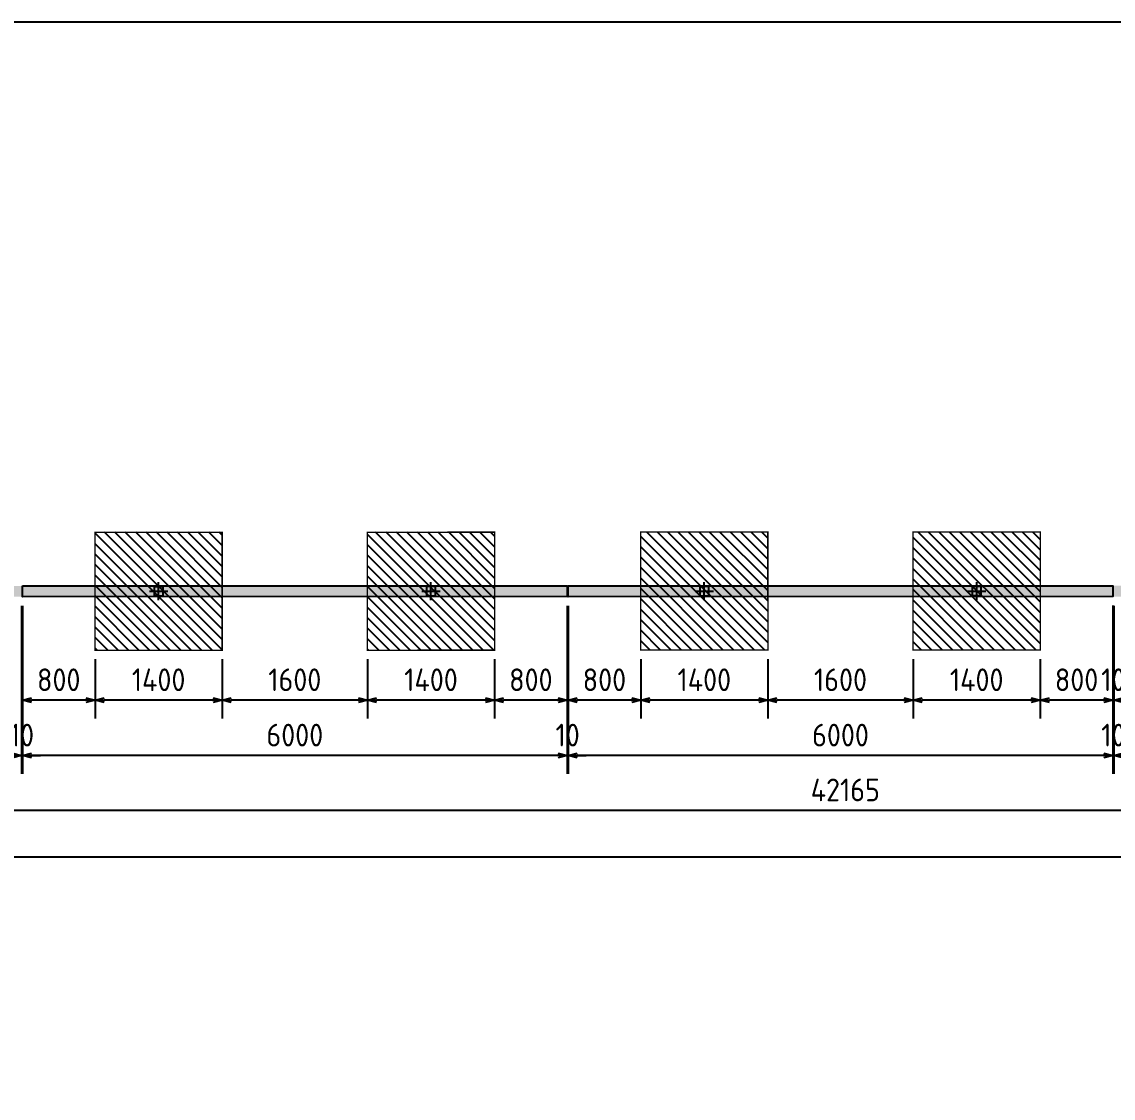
# Model space of a CAD drawing. Header units: centimetres. Extents: x -6122352 to 6876996, y -1694241 to 2592194.
# Drawn here: x 3402766 to 3414785, y 790899 to 802757 of the extents above; entities that cross this region are included whole.
import ezdxf

# ---------------------------------------------------------------- set-up
doc = ezdxf.new("R2010")
doc.units = ezdxf.units.CM
doc.header["$MEASUREMENT"] = 0
doc.header["$PDMODE"] = 66
doc.header["$PDSIZE"] = 100
doc.linetypes.add('CENTER', pattern=[2, 1.25, -0.25, 0.25, -0.25])
doc.layers.get('Defpoints').update_dxf_attribs({"color": 255, "linetype": 'CENTER'})
for name, color, linetype in [('@MI-FOOTINGS', 7, 'Continuous'), ('@MI-TYPE-01', 30, 'Continuous'), ('@MI-TYPE-02', 6, 'Continuous')]:
    doc.layers.add(name, color=color, linetype=linetype)
doc.styles.add('Schueco-BEMSTIL', font='isocpeur.ttf', dxfattribs={"width": 0.9})
doc.dimstyles.new('MI- JWC-TXT-2.5 MM', dxfattribs={"dimscale": 1.5, "dimtxt": 2.5, "dimasz": 1, "dimexe": 2, "dimexo": 1, "dimgap": 1, "dimtad": 1, "dimdec": 0, "dimdsep": 46, "dimtxsty": 'Schueco-BEMSTIL', "dimblk": 'OPEN30', "dimcen": 0, "dimdle": 2, "dimclrd": 140, "dimclre": 8, "dimclrt": 40, "dimadec": 0, "dimazin": 2, "dimtfac": 1, "dimtdec": 0, "dimtix": 1, "dimtmove": 2, "dimatfit": 3, "dimldrblk": 'OPEN', "dimfxl": 2, "dimlwd": -1, "dimlwe": -1, "dimarcsym": 0})

# ---------------------------------------------------------------- blocks, each defined once
blk = doc.blocks.new('T2-FOOTING PLAN')
at = {"layer": '@MI-FOOTINGS', "transparency": 33554679}
h = blk.add_hatch(dxfattribs=at)
h.set_pattern_fill('ANSI31', color=8, scale=650)
h.paths.add_polyline_path([(-700, 650), (700, 650), (700, -650), (-700, -650)])
at = {"layer": '@MI-FOOTINGS', "color": 160, "true_color": 0x3340f0, "const_width": 15}
blk.add_lwpolyline([(-700, 650), (700, 650), (700, -650), (-700, -650)], close=True, dxfattribs=at)
at = {"layer": '@MI-FOOTINGS', "color": 30}
blk.add_point((0, 0), dxfattribs=at)
blk = doc.blocks.new('_Open30')
at = {"color": 0, "linetype": 'ByBlock', "lineweight": -2}
for p, q in [((-1, 0.27), (0, 0)), ((0, 0), (-1, -0.27)), ((0, 0), (-1, 0))]:
    blk.add_line(p, q, dxfattribs=at)
blk = doc.blocks.new('*D1049')
at = {"layer": '@MI-TYPE-02', "color": 8, "transparency": 16777216}
for p, q in [((615072, 2768797), (615072, 2766946)), ((615082, 2768796), (615082, 2766946))]:
    blk.add_line(p, q, dxfattribs=at)
at = {"layer": '@MI-TYPE-02', "color": 140, "transparency": 16777216}
for p, q in [((614972, 2767146), (614872, 2767146)), ((615082, 2767146), (615072, 2767146)), ((615182, 2767146), (615282, 2767146))]:
    blk.add_line(p, q, dxfattribs=at)
at = {"layer": 'Defpoints', "color": 0, "transparency": 16777216}
for p in [(615072, 2768897), (615082, 2768896), (615072, 2767146)]:
    blk.add_point(p, dxfattribs=at)
at = {"layer": '@MI-TYPE-02', "color": 140, "transparency": 16777216, "xscale": 100, "yscale": 100, "zscale": 100}
blk.add_blockref('_Open30', (615072, 2767146), dxfattribs=at)
at = {"layer": '@MI-TYPE-02', "color": 140, "transparency": 16777216, "xscale": 100, "yscale": 100, "zscale": 100, "rotation": 180}
blk.add_blockref('_Open30', (615082, 2767146), dxfattribs=at)
at = {"layer": '@MI-TYPE-02', "color": 40, "transparency": 16777216, "insert": (615077, 2767371), "char_height": 250, "attachment_point": 5, "style": 'Schueco-BEMSTIL'}
blk.add_mtext('10', dxfattribs=at)
blk = doc.blocks.new('_Open')
at = {"color": 0, "linetype": 'ByBlock', "lineweight": -2}
for p, q in [((-1, 0.2), (0, 0)), ((-1, -0.2), (0, 0)), ((0, 0), (-1, 0))]:
    blk.add_line(p, q, dxfattribs=at)
blk = doc.blocks.new('*D1050')
at = {"layer": '@MI-TYPE-02', "color": 8, "transparency": 16777216}
for p, q in [((609072, 2768795), (609072, 2766946)), ((615072, 2768797), (615072, 2766946))]:
    blk.add_line(p, q, dxfattribs=at)
at = {"layer": '@MI-TYPE-02', "color": 140, "transparency": 16777216}
blk.add_line((614972, 2767146), (609172, 2767146), dxfattribs=at)
at = {"layer": 'Defpoints', "color": 0, "transparency": 16777216}
for p in [(609072, 2768895), (615072, 2768897), (609072, 2767146)]:
    blk.add_point(p, dxfattribs=at)
at = {"layer": '@MI-TYPE-02', "color": 140, "transparency": 16777216, "xscale": 100, "yscale": 100, "zscale": 100, "rotation": 180}
blk.add_blockref('_Open30', (609072, 2767146), dxfattribs=at)
at = {"layer": '@MI-TYPE-02', "color": 140, "transparency": 16777216, "xscale": 100, "yscale": 100, "zscale": 100}
blk.add_blockref('_Open30', (615072, 2767146), dxfattribs=at)
at = {"layer": '@MI-TYPE-02', "color": 40, "transparency": 16777216, "insert": (612072, 2767371), "char_height": 250, "attachment_point": 5, "style": 'Schueco-BEMSTIL'}
blk.add_mtext('6000', dxfattribs=at)
blk = doc.blocks.new('*D1051')
at = {"layer": '@MI-TYPE-02', "color": 8, "transparency": 16777216}
for p, q in [((609062, 2768796), (609062, 2766946)), ((609072, 2768795), (609072, 2766946))]:
    blk.add_line(p, q, dxfattribs=at)
at = {"layer": '@MI-TYPE-02', "color": 140, "transparency": 16777216}
for p, q in [((608962, 2767146), (608862, 2767146)), ((609072, 2767146), (609062, 2767146)), ((609172, 2767146), (609272, 2767146))]:
    blk.add_line(p, q, dxfattribs=at)
at = {"layer": 'Defpoints', "color": 0, "transparency": 16777216}
for p in [(609062, 2768896), (609072, 2768895), (609062, 2767146)]:
    blk.add_point(p, dxfattribs=at)
at = {"layer": '@MI-TYPE-02', "color": 140, "transparency": 16777216, "xscale": 100, "yscale": 100, "zscale": 100}
blk.add_blockref('_Open30', (609062, 2767146), dxfattribs=at)
at = {"layer": '@MI-TYPE-02', "color": 140, "transparency": 16777216, "xscale": 100, "yscale": 100, "zscale": 100, "rotation": 180}
blk.add_blockref('_Open30', (609072, 2767146), dxfattribs=at)
at = {"layer": '@MI-TYPE-02', "color": 40, "transparency": 16777216, "insert": (609067, 2767371), "char_height": 250, "attachment_point": 5, "style": 'Schueco-BEMSTIL'}
blk.add_mtext('10', dxfattribs=at)
blk = doc.blocks.new('*D1052')
at = {"layer": '@MI-TYPE-02', "color": 8, "transparency": 16777216}
for p, q in [((603062, 2768794), (603062, 2766946)), ((609062, 2768796), (609062, 2766946))]:
    blk.add_line(p, q, dxfattribs=at)
at = {"layer": '@MI-TYPE-02', "color": 140, "transparency": 16777216}
blk.add_line((608962, 2767146), (603162, 2767146), dxfattribs=at)
at = {"layer": 'Defpoints', "color": 0, "transparency": 16777216}
for p in [(603062, 2768894), (609062, 2768896), (603062, 2767146)]:
    blk.add_point(p, dxfattribs=at)
at = {"layer": '@MI-TYPE-02', "color": 140, "transparency": 16777216, "xscale": 100, "yscale": 100, "zscale": 100, "rotation": 180}
blk.add_blockref('_Open30', (603062, 2767146), dxfattribs=at)
at = {"layer": '@MI-TYPE-02', "color": 140, "transparency": 16777216, "xscale": 100, "yscale": 100, "zscale": 100}
blk.add_blockref('_Open30', (609062, 2767146), dxfattribs=at)
at = {"layer": '@MI-TYPE-02', "color": 40, "transparency": 16777216, "insert": (606062, 2767371), "char_height": 250, "attachment_point": 5, "style": 'Schueco-BEMSTIL'}
blk.add_mtext('6000', dxfattribs=at)
blk = doc.blocks.new('*D1053')
at = {"layer": '@MI-TYPE-02', "color": 8, "transparency": 16777216}
for p, q in [((603052, 2768795), (603052, 2766946)), ((603062, 2768794), (603062, 2766946))]:
    blk.add_line(p, q, dxfattribs=at)
at = {"layer": '@MI-TYPE-02', "color": 140, "transparency": 16777216}
for p, q in [((602952, 2767146), (602852, 2767146)), ((603062, 2767146), (603052, 2767146)), ((603162, 2767146), (603262, 2767146))]:
    blk.add_line(p, q, dxfattribs=at)
at = {"layer": 'Defpoints', "color": 0, "transparency": 16777216}
for p in [(603052, 2768895), (603062, 2768894), (603052, 2767146)]:
    blk.add_point(p, dxfattribs=at)
at = {"layer": '@MI-TYPE-02', "color": 140, "transparency": 16777216, "xscale": 100, "yscale": 100, "zscale": 100}
blk.add_blockref('_Open30', (603052, 2767146), dxfattribs=at)
at = {"layer": '@MI-TYPE-02', "color": 140, "transparency": 16777216, "xscale": 100, "yscale": 100, "zscale": 100, "rotation": 180}
blk.add_blockref('_Open30', (603062, 2767146), dxfattribs=at)
at = {"layer": '@MI-TYPE-02', "color": 40, "transparency": 16777216, "insert": (603057, 2767371), "char_height": 250, "attachment_point": 5, "style": 'Schueco-BEMSTIL'}
blk.add_mtext('10', dxfattribs=at)
blk = doc.blocks.new('*D1059')
at = {"layer": '@MI-TYPE-02', "color": 8, "transparency": 16777216}
for p, q in [((615072, 2768797), (615072, 2767556)), ((615082, 2768796), (615082, 2767556))]:
    blk.add_line(p, q, dxfattribs=at)
at = {"layer": '@MI-TYPE-02', "color": 140, "transparency": 16777216}
for p, q in [((614972, 2767756), (614872, 2767756)), ((615082, 2767756), (615072, 2767756)), ((615182, 2767756), (615282, 2767756))]:
    blk.add_line(p, q, dxfattribs=at)
at = {"layer": 'Defpoints', "color": 0, "transparency": 16777216}
for p in [(615072, 2768897), (615082, 2768896), (615072, 2767756)]:
    blk.add_point(p, dxfattribs=at)
at = {"layer": '@MI-TYPE-02', "color": 140, "transparency": 16777216, "xscale": 100, "yscale": 100, "zscale": 100}
blk.add_blockref('_Open30', (615072, 2767756), dxfattribs=at)
at = {"layer": '@MI-TYPE-02', "color": 140, "transparency": 16777216, "xscale": 100, "yscale": 100, "zscale": 100, "rotation": 180}
blk.add_blockref('_Open30', (615082, 2767756), dxfattribs=at)
at = {"layer": '@MI-TYPE-02', "color": 40, "transparency": 16777216, "insert": (615077, 2767981), "char_height": 250, "attachment_point": 5, "style": 'Schueco-BEMSTIL'}
blk.add_mtext('10', dxfattribs=at)
blk = doc.blocks.new('*D1079')
at = {"layer": '@MI-TYPE-02', "color": 8, "transparency": 16777216}
for p, q in [((-18135, -163), (-18135, -1405)), ((-18935, -753), (-18935, -1405))]:
    blk.add_line(p, q, dxfattribs=at)
at = {"layer": '@MI-TYPE-02', "color": 140, "transparency": 16777216}
blk.add_line((-18235, -1205), (-18835, -1205), dxfattribs=at)
at = {"layer": 'Defpoints', "color": 0, "transparency": 16777216}
for p in [(-18135, -63), (-18935, -653), (-18935, -1205)]:
    blk.add_point(p, dxfattribs=at)
at = {"layer": '@MI-TYPE-02', "color": 140, "transparency": 16777216, "xscale": 100, "yscale": 100, "zscale": 100, "rotation": 180}
blk.add_blockref('_Open30', (-18935, -1205), dxfattribs=at)
at = {"layer": '@MI-TYPE-02', "color": 140, "transparency": 16777216, "xscale": 100, "yscale": 100, "zscale": 100}
blk.add_blockref('_Open30', (-18135, -1205), dxfattribs=at)
at = {"layer": '@MI-TYPE-02', "color": 40, "transparency": 16777216, "insert": (-18535, -980), "char_height": 250, "attachment_point": 5, "style": 'Schueco-BEMSTIL'}
blk.add_mtext('800', dxfattribs=at)
blk = doc.blocks.new('*D1080')
at = {"layer": '@MI-TYPE-02', "color": 8, "transparency": 16777216}
for p, q in [((-20335, -753), (-20335, -1405)), ((-18935, -753), (-18935, -1405))]:
    blk.add_line(p, q, dxfattribs=at)
at = {"layer": '@MI-TYPE-02', "color": 140, "transparency": 16777216}
blk.add_line((-19035, -1205), (-20235, -1205), dxfattribs=at)
at = {"layer": 'Defpoints', "color": 0, "transparency": 16777216}
for p in [(-20335, -653), (-18935, -653), (-20335, -1205)]:
    blk.add_point(p, dxfattribs=at)
at = {"layer": '@MI-TYPE-02', "color": 140, "transparency": 16777216, "xscale": 100, "yscale": 100, "zscale": 100, "rotation": 180}
blk.add_blockref('_Open30', (-20335, -1205), dxfattribs=at)
at = {"layer": '@MI-TYPE-02', "color": 140, "transparency": 16777216, "xscale": 100, "yscale": 100, "zscale": 100}
blk.add_blockref('_Open30', (-18935, -1205), dxfattribs=at)
at = {"layer": '@MI-TYPE-02', "color": 40, "transparency": 16777216, "insert": (-19635, -980), "char_height": 250, "attachment_point": 5, "style": 'Schueco-BEMSTIL'}
blk.add_mtext('1400', dxfattribs=at)
blk = doc.blocks.new('*D1076')
at = {"layer": '@MI-TYPE-02', "color": 8, "transparency": 16777216}
for p, q in [((-21935, -753), (-21935, -1405)), ((-20335, -753), (-20335, -1405))]:
    blk.add_line(p, q, dxfattribs=at)
at = {"layer": '@MI-TYPE-02', "color": 140, "transparency": 16777216}
blk.add_line((-20435, -1205), (-21835, -1205), dxfattribs=at)
at = {"layer": 'Defpoints', "color": 0, "transparency": 16777216}
for p in [(-21935, -653), (-20335, -653), (-21935, -1205)]:
    blk.add_point(p, dxfattribs=at)
at = {"layer": '@MI-TYPE-02', "color": 140, "transparency": 16777216, "xscale": 100, "yscale": 100, "zscale": 100, "rotation": 180}
blk.add_blockref('_Open30', (-21935, -1205), dxfattribs=at)
at = {"layer": '@MI-TYPE-02', "color": 140, "transparency": 16777216, "xscale": 100, "yscale": 100, "zscale": 100}
blk.add_blockref('_Open30', (-20335, -1205), dxfattribs=at)
at = {"layer": '@MI-TYPE-02', "color": 40, "transparency": 16777216, "insert": (-21135, -980), "char_height": 250, "attachment_point": 5, "style": 'Schueco-BEMSTIL'}
blk.add_mtext('1600', dxfattribs=at)
blk = doc.blocks.new('*D1077')
at = {"layer": '@MI-TYPE-02', "color": 8, "transparency": 16777216}
for p, q in [((-23335, -753), (-23335, -1405)), ((-21935, -753), (-21935, -1405))]:
    blk.add_line(p, q, dxfattribs=at)
at = {"layer": '@MI-TYPE-02', "color": 140, "transparency": 16777216}
blk.add_line((-22035, -1205), (-23235, -1205), dxfattribs=at)
at = {"layer": 'Defpoints', "color": 0, "transparency": 16777216}
for p in [(-23335, -653), (-21935, -653), (-23335, -1205)]:
    blk.add_point(p, dxfattribs=at)
at = {"layer": '@MI-TYPE-02', "color": 140, "transparency": 16777216, "xscale": 100, "yscale": 100, "zscale": 100, "rotation": 180}
blk.add_blockref('_Open30', (-23335, -1205), dxfattribs=at)
at = {"layer": '@MI-TYPE-02', "color": 140, "transparency": 16777216, "xscale": 100, "yscale": 100, "zscale": 100}
blk.add_blockref('_Open30', (-21935, -1205), dxfattribs=at)
at = {"layer": '@MI-TYPE-02', "color": 40, "transparency": 16777216, "insert": (-22635, -980), "char_height": 250, "attachment_point": 5, "style": 'Schueco-BEMSTIL'}
blk.add_mtext('1400', dxfattribs=at)
blk = doc.blocks.new('*D1078')
at = {"layer": '@MI-TYPE-02', "color": 8, "transparency": 16777216}
for p, q in [((-24135, -165), (-24135, -1405)), ((-23335, -753), (-23335, -1405))]:
    blk.add_line(p, q, dxfattribs=at)
at = {"layer": '@MI-TYPE-02', "color": 140, "transparency": 16777216}
blk.add_line((-23435, -1205), (-24035, -1205), dxfattribs=at)
at = {"layer": 'Defpoints', "color": 0, "transparency": 16777216}
for p in [(-24135, -65), (-23335, -653), (-24135, -1205)]:
    blk.add_point(p, dxfattribs=at)
at = {"layer": '@MI-TYPE-02', "color": 140, "transparency": 16777216, "xscale": 100, "yscale": 100, "zscale": 100, "rotation": 180}
blk.add_blockref('_Open30', (-24135, -1205), dxfattribs=at)
at = {"layer": '@MI-TYPE-02', "color": 140, "transparency": 16777216, "xscale": 100, "yscale": 100, "zscale": 100}
blk.add_blockref('_Open30', (-23335, -1205), dxfattribs=at)
at = {"layer": '@MI-TYPE-02', "color": 40, "transparency": 16777216, "insert": (-23735, -980), "char_height": 250, "attachment_point": 5, "style": 'Schueco-BEMSTIL'}
blk.add_mtext('800', dxfattribs=at)
blk = doc.blocks.new('*D1074')
at = {"layer": '@MI-TYPE-02', "color": 8, "transparency": 16777216}
for p, q in [((-24145, -164), (-24145, -1405)), ((-24945, -754), (-24945, -1405))]:
    blk.add_line(p, q, dxfattribs=at)
at = {"layer": '@MI-TYPE-02', "color": 140, "transparency": 16777216}
blk.add_line((-24245, -1205), (-24845, -1205), dxfattribs=at)
at = {"layer": 'Defpoints', "color": 0, "transparency": 16777216}
for p in [(-24145, -64), (-24945, -654), (-24945, -1205)]:
    blk.add_point(p, dxfattribs=at)
at = {"layer": '@MI-TYPE-02', "color": 140, "transparency": 16777216, "xscale": 100, "yscale": 100, "zscale": 100, "rotation": 180}
blk.add_blockref('_Open30', (-24945, -1205), dxfattribs=at)
at = {"layer": '@MI-TYPE-02', "color": 140, "transparency": 16777216, "xscale": 100, "yscale": 100, "zscale": 100}
blk.add_blockref('_Open30', (-24145, -1205), dxfattribs=at)
at = {"layer": '@MI-TYPE-02', "color": 40, "transparency": 16777216, "insert": (-24545, -980), "char_height": 250, "attachment_point": 5, "style": 'Schueco-BEMSTIL'}
blk.add_mtext('800', dxfattribs=at)
blk = doc.blocks.new('*D1075')
at = {"layer": '@MI-TYPE-02', "color": 8, "transparency": 16777216}
for p, q in [((-26345, -754), (-26345, -1405)), ((-24945, -754), (-24945, -1405))]:
    blk.add_line(p, q, dxfattribs=at)
at = {"layer": '@MI-TYPE-02', "color": 140, "transparency": 16777216}
blk.add_line((-25045, -1205), (-26245, -1205), dxfattribs=at)
at = {"layer": 'Defpoints', "color": 0, "transparency": 16777216}
for p in [(-26345, -654), (-24945, -654), (-26345, -1205)]:
    blk.add_point(p, dxfattribs=at)
at = {"layer": '@MI-TYPE-02', "color": 140, "transparency": 16777216, "xscale": 100, "yscale": 100, "zscale": 100, "rotation": 180}
blk.add_blockref('_Open30', (-26345, -1205), dxfattribs=at)
at = {"layer": '@MI-TYPE-02', "color": 140, "transparency": 16777216, "xscale": 100, "yscale": 100, "zscale": 100}
blk.add_blockref('_Open30', (-24945, -1205), dxfattribs=at)
at = {"layer": '@MI-TYPE-02', "color": 40, "transparency": 16777216, "insert": (-25645, -980), "char_height": 250, "attachment_point": 5, "style": 'Schueco-BEMSTIL'}
blk.add_mtext('1400', dxfattribs=at)
blk = doc.blocks.new('*D1071')
at = {"layer": '@MI-TYPE-02', "color": 8, "transparency": 16777216}
for p, q in [((-27945, -754), (-27945, -1405)), ((-26345, -754), (-26345, -1405))]:
    blk.add_line(p, q, dxfattribs=at)
at = {"layer": '@MI-TYPE-02', "color": 140, "transparency": 16777216}
blk.add_line((-26445, -1205), (-27845, -1205), dxfattribs=at)
at = {"layer": 'Defpoints', "color": 0, "transparency": 16777216}
for p in [(-27945, -654), (-26345, -654), (-27945, -1205)]:
    blk.add_point(p, dxfattribs=at)
at = {"layer": '@MI-TYPE-02', "color": 140, "transparency": 16777216, "xscale": 100, "yscale": 100, "zscale": 100, "rotation": 180}
blk.add_blockref('_Open30', (-27945, -1205), dxfattribs=at)
at = {"layer": '@MI-TYPE-02', "color": 140, "transparency": 16777216, "xscale": 100, "yscale": 100, "zscale": 100}
blk.add_blockref('_Open30', (-26345, -1205), dxfattribs=at)
at = {"layer": '@MI-TYPE-02', "color": 40, "transparency": 16777216, "insert": (-27145, -980), "char_height": 250, "attachment_point": 5, "style": 'Schueco-BEMSTIL'}
blk.add_mtext('1600', dxfattribs=at)
blk = doc.blocks.new('*D1072')
at = {"layer": '@MI-TYPE-02', "color": 8, "transparency": 16777216}
for p, q in [((-29345, -754), (-29345, -1405)), ((-27945, -754), (-27945, -1405))]:
    blk.add_line(p, q, dxfattribs=at)
at = {"layer": '@MI-TYPE-02', "color": 140, "transparency": 16777216}
blk.add_line((-28045, -1205), (-29245, -1205), dxfattribs=at)
at = {"layer": 'Defpoints', "color": 0, "transparency": 16777216}
for p in [(-29345, -654), (-27945, -654), (-29345, -1205)]:
    blk.add_point(p, dxfattribs=at)
at = {"layer": '@MI-TYPE-02', "color": 140, "transparency": 16777216, "xscale": 100, "yscale": 100, "zscale": 100, "rotation": 180}
blk.add_blockref('_Open30', (-29345, -1205), dxfattribs=at)
at = {"layer": '@MI-TYPE-02', "color": 140, "transparency": 16777216, "xscale": 100, "yscale": 100, "zscale": 100}
blk.add_blockref('_Open30', (-27945, -1205), dxfattribs=at)
at = {"layer": '@MI-TYPE-02', "color": 40, "transparency": 16777216, "insert": (-28645, -980), "char_height": 250, "attachment_point": 5, "style": 'Schueco-BEMSTIL'}
blk.add_mtext('1400', dxfattribs=at)
blk = doc.blocks.new('*D1073')
at = {"layer": '@MI-TYPE-02', "color": 8, "transparency": 16777216}
for p, q in [((-30145, -166), (-30145, -1405)), ((-29345, -754), (-29345, -1405))]:
    blk.add_line(p, q, dxfattribs=at)
at = {"layer": '@MI-TYPE-02', "color": 140, "transparency": 16777216}
blk.add_line((-29445, -1205), (-30045, -1205), dxfattribs=at)
at = {"layer": 'Defpoints', "color": 0, "transparency": 16777216}
for p in [(-30145, -66), (-29345, -654), (-30145, -1205)]:
    blk.add_point(p, dxfattribs=at)
at = {"layer": '@MI-TYPE-02', "color": 140, "transparency": 16777216, "xscale": 100, "yscale": 100, "zscale": 100, "rotation": 180}
blk.add_blockref('_Open30', (-30145, -1205), dxfattribs=at)
at = {"layer": '@MI-TYPE-02', "color": 140, "transparency": 16777216, "xscale": 100, "yscale": 100, "zscale": 100}
blk.add_blockref('_Open30', (-29345, -1205), dxfattribs=at)
at = {"layer": '@MI-TYPE-02', "color": 40, "transparency": 16777216, "insert": (-29745, -980), "char_height": 250, "attachment_point": 5, "style": 'Schueco-BEMSTIL'}
blk.add_mtext('800', dxfattribs=at)
blk = doc.blocks.new('*D1057')
at = {"layer": '@MI-TYPE-02', "color": 8, "transparency": 16777216}
for p, q in [((591042, 2768792), (591042, 2766342)), ((633207, 2768800), (633207, 2766342))]:
    blk.add_line(p, q, dxfattribs=at)
at = {"layer": '@MI-TYPE-02', "color": 140, "transparency": 16777216}
blk.add_line((633107, 2766542), (591142, 2766542), dxfattribs=at)
at = {"layer": 'Defpoints', "color": 0, "transparency": 16777216}
for p in [(591042, 2768892), (633207, 2768900), (591042, 2766542)]:
    blk.add_point(p, dxfattribs=at)
at = {"layer": '@MI-TYPE-02', "color": 140, "transparency": 16777216, "xscale": 100, "yscale": 100, "zscale": 100, "rotation": 180}
blk.add_blockref('_Open30', (591042, 2766542), dxfattribs=at)
at = {"layer": '@MI-TYPE-02', "color": 140, "transparency": 16777216, "xscale": 100, "yscale": 100, "zscale": 100}
blk.add_blockref('_Open30', (633207, 2766542), dxfattribs=at)
at = {"layer": '@MI-TYPE-02', "color": 40, "transparency": 16777216, "insert": (612125, 2766767), "char_height": 250, "attachment_point": 5, "style": 'Schueco-BEMSTIL'}
blk.add_mtext('42165', dxfattribs=at)
blk = doc.blocks.new('*D1715')
at = {"layer": '@MI-TYPE-01', "color": 8, "transparency": 16777216}
for p, q in [((3306275, 796385), (3306275, 793458)), ((3432917, 796378), (3432917, 793458))]:
    blk.add_line(p, q, dxfattribs=at)
at = {"layer": '@MI-TYPE-01', "color": 140, "transparency": 16777216}
blk.add_line((3306325, 793558), (3432867, 793558), dxfattribs=at)
at = {"layer": 'Defpoints', "color": 0, "transparency": 16777216}
for p in [(3306275, 796435), (3432917, 796428), (3432917, 793558)]:
    blk.add_point(p, dxfattribs=at)
at = {"layer": '@MI-TYPE-01', "color": 140, "transparency": 16777216, "xscale": 50, "yscale": 50, "zscale": 50, "rotation": 180}
blk.add_blockref('_Open30', (3306275, 793558), dxfattribs=at)
at = {"layer": '@MI-TYPE-01', "color": 140, "transparency": 16777216, "xscale": 50, "yscale": 50, "zscale": 50}
blk.add_blockref('_Open30', (3432917, 793558), dxfattribs=at)
at = {"layer": '@MI-TYPE-01', "color": 40, "transparency": 16777216, "insert": (3369596, 793670), "char_height": 125, "attachment_point": 5, "style": 'Schueco-BEMSTIL'}
blk.add_mtext('126642', dxfattribs=at)
blk = doc.blocks.new('G6-T2-REAR-RIGHT END')
at = {"layer": '@MI-TYPE-02'}
h = blk.add_hatch(color=256, dxfattribs=at)
h.dxf.hatch_style = 1
h.paths.add_polyline_path([(-42165.2, 51.3), (-36165.3, 53.5), (-36164.8, -66.5), (-42164.7, -68.7)])
h.paths.add_polyline_path([(-36155.3, 52.4), (-30155.3, 54.6), (-30154.9, -65.4), (-36154.8, -67.6)])
h.paths.add_polyline_path([(-30145.3, 53.6), (-24145.4, 55.8), (-24144.9, -64.2), (-30144.9, -66.4)])
h.paths.add_polyline_path([(-24135.4, 54.6), (-18135.5, 56.8), (-18135, -63.2), (-24134.9, -65.4)])
h.paths.add_polyline_path([(-18125.5, 55.9), (-12125.5, 58.1), (-12125.1, -61.9), (-18125, -64.1)])
h.paths.add_polyline_path([(-12115.6, 57.3), (-6115.6, 59.5), (-6115.2, -60.5), (-12115.1, -62.7)])
h.paths.add_polyline_path([(-6105.6, 58.4), (-0.2, 60), (0.2, -60), (-6105.2, -61.6)])
for points in [[(-30145.3, 53.6), (-24145.4, 55.8), (-24144.9, -64.2), (-30144.9, -66.4)], [(-24135.4, 54.6), (-18135.5, 56.8), (-18135, -63.2), (-24134.9, -65.4)]]:
    blk.add_lwpolyline(points, close=True, dxfattribs=at)
at = {"layer": '@MI-FOOTINGS', "xscale": -1, "rotation": 0.01015602854542941}
for p in [(-28645.1, -4.3), (-25645.1, -3.8), (-22635.2, -3.3), (-19635.2, -2.7)]:
    blk.add_blockref('T2-FOOTING PLAN', p, dxfattribs=at)
at = {"layer": '@MI-TYPE-02'}
for base, p1, p2, picture, middle in [((-42164.9, -2418.4), (0, -60), (-42164.9, -68.7), '*D1057', (-21082.5, -2193.4)), ((-30154.9, -1814.9), (-30144.9, -66.4), (-30154.9, -65.4), '*D1053', (-30149.9, -1589.9)), ((-30144.9, -1814.9), (-24144.9, -64.2), (-30144.9, -66.4), '*D1052', (-27144.9, -1589.9)), ((-24144.9, -1814.9), (-24134.9, -65.4), (-24144.9, -64.2), '*D1051', (-24139.9, -1589.9)), ((-24134.9, -1814.9), (-18135, -63.2), (-24134.9, -65.4), '*D1050', (-21135, -1589.9)), ((-18135, -1814.9), (-18125, -64.1), (-18135, -63.2), '*D1049', (-18130, -1589.9)), ((-18135, -1204.9), (-18125, -64.1), (-18135, -63.2), '*D1059', (-18130, -979.9))]:
    dim = blk.add_linear_dim(base=base, p1=p1, p2=p2, angle=180, dimstyle='MI- JWC-TXT-2.5 MM', dxfattribs=at)
    dim.commit()
    dim.dimension.update_dxf_attribs({"geometry": picture, "text_midpoint": middle, "insert": (-633207, -2768960.5)})
for base, p1, p2, picture, middle in [((-30144.9, -1204.9), (-29345, -654.5), (-30144.9, -66.4), '*D1073', (-29744.9, -979.9)), ((-24945, -1204.9), (-24144.9, -64.2), (-24945, -653.7), '*D1074', (-24545, -979.9)), ((-24134.9, -1204.9), (-23335.1, -653.4), (-24134.9, -65.4), '*D1078', (-23735, -979.9)), ((-18935.1, -1204.9), (-18135, -63.2), (-18935.1, -652.6), '*D1079', (-18535, -979.9)), ((-29345, -1204.9), (-27945, -654.2), (-29345, -654.5), '*D1072', (-28645, -979.9)), ((-27945, -1204.9), (-26345, -653.9), (-27945, -654.2), '*D1071', (-27145, -979.9)), ((-26345, -1204.9), (-24945, -653.7), (-26345, -653.9), '*D1075', (-25645, -979.9)), ((-23335.1, -1204.9), (-21935.1, -653.1), (-23335.1, -653.4), '*D1077', (-22635.1, -979.9)), ((-21935.1, -1204.9), (-20335.1, -652.9), (-21935.1, -653.1), '*D1076', (-21135.1, -979.9)), ((-20335.1, -1204.9), (-18935.1, -652.6), (-20335.1, -652.9), '*D1080', (-19635.1, -979.9))]:
    dim = blk.add_linear_dim(base=base, p1=p1, p2=p2, angle=180, dimstyle='MI- JWC-TXT-2.5 MM', dxfattribs=at)
    dim.commit()
    dim.dimension.update_dxf_attribs({"geometry": picture, "text_midpoint": middle})

msp = doc.modelspace()

# ---------------------------------------------------------------- linework, layer by layer
msp.add_lwpolyline([(3278170.28592, 802757.28808), (3588252.33865, 802757.28808), (3588252.33865, 779039.77254), (3278170.28592, 779039.77254)], close=True)

# ---------------------------------------------------------------- block references
msp.add_blockref('G6-T2-REAR-RIGHT END', (3432917.25187, 796488.17429))

# ---------------------------------------------------------------- dimensions: what is measured, and where the dimension line sits
at = {"layer": '@MI-TYPE-01'}
dim = msp.add_linear_dim(base=(3432917.48639, 793557.9972), p1=(3306275.17218, 796435.02061), p2=(3432917.48639, 796428.17474), dimstyle='MI- JWC-TXT-2.5 MM', dxfattribs=at)
dim.commit()
dim.dimension.update_dxf_attribs({"geometry": '*D1715', "text_midpoint": (3369596.32928, 793670.4972)})

doc.saveas('drawing.dxf')
